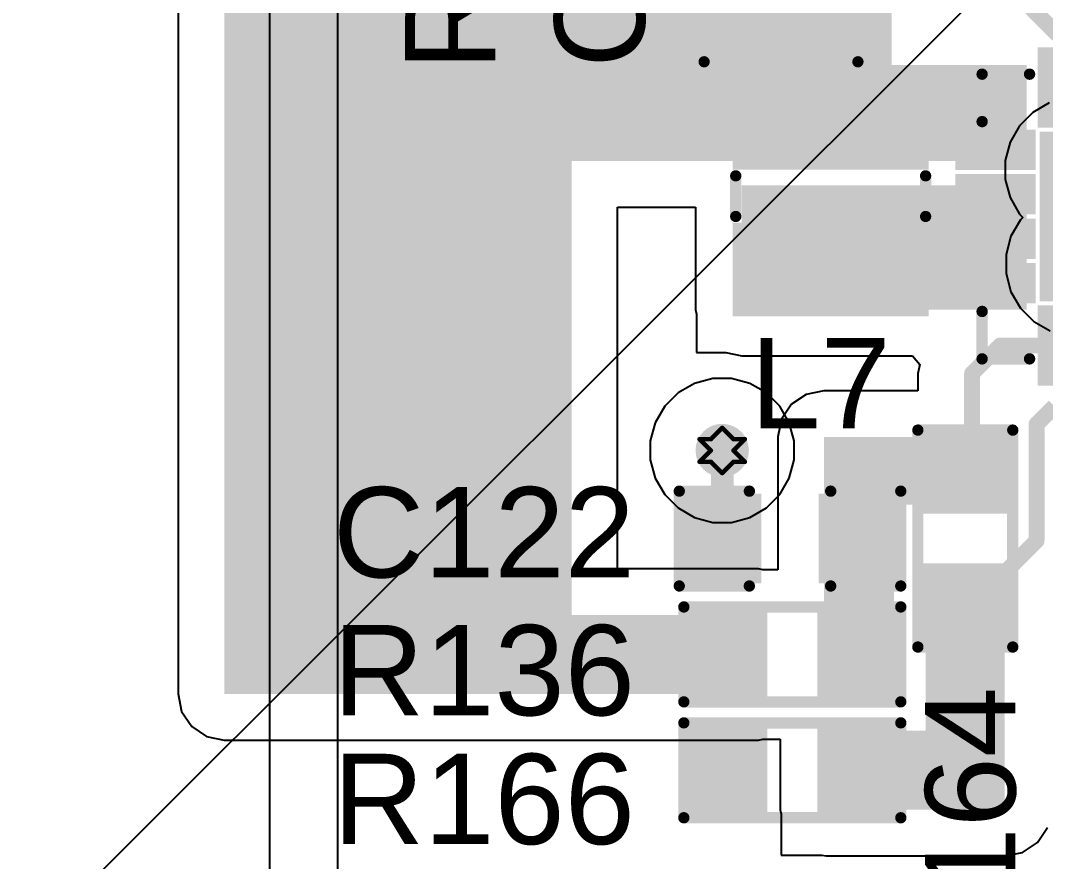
# Model space of a CAD drawing. Header units: inches. Extents: x -3 to 5437, y -3 to 5435.
# Drawn here: x 47.67 to 59.19, y 51.69 to 61.14 of the extents above; entities that cross this region are included whole.
import ezdxf

# ---------------------------------------------------------------- set-up
doc = ezdxf.new("R2010")
doc.units = ezdxf.units.IN
for name, color, linetype in [('Bottom Layer', 5, 'Continuous'), ('Bottom Solder', 6, 'Continuous'), ('Drill Drawing', 1, 'Continuous'), ('GND', 16, 'Continuous'), ('PWR', 76, 'Continuous'), ('Top Layer', 1, 'Continuous'), ('Top Overlay', 2, 'Continuous'), ('Top Paste', 8, 'Continuous'), ('Top Solder', 216, 'Continuous'), ('Via Holes', 16, 'Continuous')]:
    doc.layers.add(name, color=color, linetype=linetype)
doc.styles.add('Arial', font='', dxfattribs={"height": 0.2})
doc.styles.get('Arial').set_extended_font_data('Arial')

# ---------------------------------------------------------------- blocks, each defined once
blk = doc.blocks.new('C___0805_17')
at = {"layer": 'Top Layer'}
for points in [[(-1.524, 0.762), (-0.508, 0.762), (-0.508, -0.762), (-1.524, -0.762)], [(0.508, 0.762), (1.524, 0.762), (1.524, -0.762), (0.508, -0.762)]]:
    blk.add_hatch(color=1, dxfattribs=at).paths.add_polyline_path(points)
at = {"layer": 'Top Paste'}
for points in [[(-1.524, 0.762), (-0.508, 0.762), (-0.508, -0.762), (-1.524, -0.762)], [(0.508, 0.762), (1.524, 0.762), (1.524, -0.762), (0.508, -0.762)]]:
    blk.add_hatch(color=8, dxfattribs=at).paths.add_polyline_path(points)
at = {"layer": 'Top Solder'}
for points in [[(-1.594, 0.832), (-0.438, 0.832), (-0.438, -0.832), (-1.594, -0.832)], [(0.438, 0.832), (1.594, 0.832), (1.594, -0.832), (0.438, -0.832)]]:
    blk.add_hatch(color=216, dxfattribs=at).paths.add_polyline_path(points)
at = {"layer": 'Top Overlay'}
for points in [[(-1.626, -0.864, 0.127, 0.127, 0), (-1.626, 0.864, 0.127, 0.127, 0)], [(-0.61, 0.864, 0.127, 0.127, 0), (-1.626, 0.864, 0.127, 0.127, 0)], [(1.626, 0.864, 0.127, 0.127, 0), (0.61, 0.864, 0.127, 0.127, 0)], [(1.626, -0.864, 0.127, 0.127, 0), (1.626, 0.864, 0.127, 0.127, 0)], [(-0.61, -0.864, 0.127, 0.127, 0), (-1.626, -0.864, 0.127, 0.127, 0)], [(1.626, -0.864, 0.127, 0.127, 0), (0.61, -0.864, 0.127, 0.127, 0)]]:
    blk.add_lwpolyline(points, format="xyseb", dxfattribs=at)
for points in [[(-1.657, 0.864, 0.0635, 0.0635, 1), (-1.594, 0.864, 0.0635, 0.0635, 1)], [(-1.657, 0.864, 0.0635, 0.0635, 1), (-1.594, 0.864, 0.0635, 0.0635, 1)], [(-0.641, 0.864, 0.0635, 0.0635, 1), (-0.578, 0.864, 0.0635, 0.0635, 1)], [(0.578, 0.864, 0.0635, 0.0635, 1), (0.641, 0.864, 0.0635, 0.0635, 1)], [(1.594, 0.864, 0.0635, 0.0635, 1), (1.657, 0.864, 0.0635, 0.0635, 1)], [(1.594, 0.864, 0.0635, 0.0635, 1), (1.657, 0.864, 0.0635, 0.0635, 1)], [(-1.657, -0.864, 0.0635, 0.0635, 1), (-1.594, -0.864, 0.0635, 0.0635, 1)], [(-1.657, -0.864, 0.0635, 0.0635, 1), (-1.594, -0.864, 0.0635, 0.0635, 1)], [(-0.641, -0.864, 0.0635, 0.0635, 1), (-0.578, -0.864, 0.0635, 0.0635, 1)], [(0.578, -0.864, 0.0635, 0.0635, 1), (0.641, -0.864, 0.0635, 0.0635, 1)], [(1.594, -0.864, 0.0635, 0.0635, 1), (1.657, -0.864, 0.0635, 0.0635, 1)], [(1.594, -0.864, 0.0635, 0.0635, 1), (1.657, -0.864, 0.0635, 0.0635, 1)]]:
    blk.add_lwpolyline(points, format="xyseb", close=True, dxfattribs=at)
blk = doc.blocks.new('16_QFN__3_3___18')
at = {"layer": 'Top Layer'}
for points in [[(-0.875, 1.8), (-0.625, 1.8), (-0.625, 1.1), (-0.875, 1.1)], [(-0.375, 1.8), (-0.125, 1.8), (-0.125, 1.1), (-0.375, 1.1)], [(0.125, 1.8), (0.375, 1.8), (0.375, 1.1), (0.125, 1.1)], [(0.625, 1.8), (0.875, 1.8), (0.875, 1.1), (0.625, 1.1)], [(-1.1, 0.875), (-1.1, 0.625), (-1.8, 0.625), (-1.8, 0.875)], [(-0.85, 0.85), (0.85, 0.85), (0.85, -0.85), (-0.85, -0.85)], [(1.8, 0.875), (1.8, 0.625), (1.1, 0.625), (1.1, 0.875)], [(-1.1, 0.375), (-1.1, 0.125), (-1.8, 0.125), (-1.8, 0.375)], [(1.8, 0.375), (1.8, 0.125), (1.1, 0.125), (1.1, 0.375)], [(-1.1, -0.125), (-1.1, -0.375), (-1.8, -0.375), (-1.8, -0.125)], [(1.8, -0.125), (1.8, -0.375), (1.1, -0.375), (1.1, -0.125)], [(-1.1, -0.625), (-1.1, -0.875), (-1.8, -0.875), (-1.8, -0.625)], [(1.8, -0.625), (1.8, -0.875), (1.1, -0.875), (1.1, -0.625)], [(-0.875, -1.1), (-0.625, -1.1), (-0.625, -1.8), (-0.875, -1.8)], [(-0.375, -1.1), (-0.125, -1.1), (-0.125, -1.8), (-0.375, -1.8)], [(0.125, -1.1), (0.375, -1.1), (0.375, -1.8), (0.125, -1.8)], [(0.625, -1.1), (0.875, -1.1), (0.875, -1.8), (0.625, -1.8)]]:
    blk.add_hatch(color=1, dxfattribs=at).paths.add_polyline_path(points)
at = {"layer": 'Top Paste'}
for points in [[(-0.875, 1.8), (-0.625, 1.8), (-0.625, 1.1), (-0.875, 1.1)], [(-0.375, 1.8), (-0.125, 1.8), (-0.125, 1.1), (-0.375, 1.1)], [(0.125, 1.8), (0.375, 1.8), (0.375, 1.1), (0.125, 1.1)], [(0.625, 1.8), (0.875, 1.8), (0.875, 1.1), (0.625, 1.1)], [(-1.1, 0.875), (-1.1, 0.625), (-1.8, 0.625), (-1.8, 0.875)], [(-0.85, 0.85), (0.85, 0.85), (0.85, -0.85), (-0.85, -0.85)], [(1.8, 0.875), (1.8, 0.625), (1.1, 0.625), (1.1, 0.875)], [(-1.1, 0.375), (-1.1, 0.125), (-1.8, 0.125), (-1.8, 0.375)], [(1.8, 0.375), (1.8, 0.125), (1.1, 0.125), (1.1, 0.375)], [(-1.1, -0.125), (-1.1, -0.375), (-1.8, -0.375), (-1.8, -0.125)], [(1.8, -0.125), (1.8, -0.375), (1.1, -0.375), (1.1, -0.125)], [(-1.1, -0.625), (-1.1, -0.875), (-1.8, -0.875), (-1.8, -0.625)], [(1.8, -0.625), (1.8, -0.875), (1.1, -0.875), (1.1, -0.625)], [(-0.875, -1.1), (-0.625, -1.1), (-0.625, -1.8), (-0.875, -1.8)], [(-0.375, -1.1), (-0.125, -1.1), (-0.125, -1.8), (-0.375, -1.8)], [(0.125, -1.1), (0.375, -1.1), (0.375, -1.8), (0.125, -1.8)], [(0.625, -1.1), (0.875, -1.1), (0.875, -1.8), (0.625, -1.8)]]:
    blk.add_hatch(color=8, dxfattribs=at).paths.add_polyline_path(points)
at = {"layer": 'Top Solder'}
for points in [[(-0.977, 1.902), (-0.523, 1.902), (-0.523, 0.998), (-0.977, 0.998)], [(-0.477, 1.902), (-0.023, 1.902), (-0.023, 0.998), (-0.477, 0.998)], [(0.023, 1.902), (0.477, 1.902), (0.477, 0.998), (0.023, 0.998)], [(0.523, 1.902), (0.977, 1.902), (0.977, 0.998), (0.523, 0.998)], [(-0.998, 0.977), (-0.998, 0.523), (-1.902, 0.523), (-1.902, 0.977)], [(-0.952, 0.952), (0.952, 0.952), (0.952, -0.952), (-0.952, -0.952)], [(1.902, 0.977), (1.902, 0.523), (0.998, 0.523), (0.998, 0.977)], [(-0.998, 0.477), (-0.998, 0.023), (-1.902, 0.023), (-1.902, 0.477)], [(1.902, 0.477), (1.902, 0.023), (0.998, 0.023), (0.998, 0.477)], [(-0.998, -0.023), (-0.998, -0.477), (-1.902, -0.477), (-1.902, -0.023)], [(1.902, -0.023), (1.902, -0.477), (0.998, -0.477), (0.998, -0.023)], [(-0.998, -0.523), (-0.998, -0.977), (-1.902, -0.977), (-1.902, -0.523)], [(1.902, -0.523), (1.902, -0.977), (0.998, -0.977), (0.998, -0.523)], [(-0.977, -0.998), (-0.523, -0.998), (-0.523, -1.902), (-0.977, -1.902)], [(-0.477, -0.998), (-0.023, -0.998), (-0.023, -1.902), (-0.477, -1.902)], [(0.023, -0.998), (0.477, -0.998), (0.477, -1.902), (0.023, -1.902)], [(0.523, -0.998), (0.977, -0.998), (0.977, -1.902), (0.523, -1.902)]]:
    blk.add_hatch(color=216, dxfattribs=at).paths.add_polyline_path(points)
at = {"layer": 'Top Overlay'}
for points in [[(-1.6, 1.067, 0.127, 0.127, 0), (-1.6, 1.6, 0.127, 0.127, 0)], [(-1.067, 1.6, 0.127, 0.127, 0), (-1.6, 1.6, 0.127, 0.127, 0)], [(1.6, 1.6, 0.127, 0.127, 0), (1.067, 1.6, 0.127, 0.127, 0)], [(1.6, 1.067, 0.127, 0.127, 0), (1.6, 1.6, 0.127, 0.127, 0)], [(-1.956, 0.762, 0.127, 0.127, 0), (-2.083, 0.889, 0.127, 0.127, 0)], [(-2.083, 0.635, 0.127, 0.127, 0), (-2.083, 0.889, 0.127, 0.127, 0)], [(-2.083, 0.635, 0.127, 0.127, 0), (-1.956, 0.762, 0.127, 0.127, 0)], [(-1.6, -1.6, 0.127, 0.127, 0), (-1.6, -1.067, 0.127, 0.127, 0)], [(1.6, -1.6, 0.127, 0.127, 0), (1.6, -1.067, 0.127, 0.127, 0)], [(-1.067, -1.6, 0.127, 0.127, 0), (-1.6, -1.6, 0.127, 0.127, 0)], [(1.6, -1.6, 0.127, 0.127, 0), (1.067, -1.6, 0.127, 0.127, 0)]]:
    blk.add_lwpolyline(points, format="xyseb", dxfattribs=at)
for points in [[(-1.632, 1.6, 0.0635, 0.0635, 1), (-1.568, 1.6, 0.0635, 0.0635, 1)], [(-1.632, 1.6, 0.0635, 0.0635, 1), (-1.568, 1.6, 0.0635, 0.0635, 1)], [(-1.099, 1.6, 0.0635, 0.0635, 1), (-1.035, 1.6, 0.0635, 0.0635, 1)], [(1.035, 1.6, 0.0635, 0.0635, 1), (1.099, 1.6, 0.0635, 0.0635, 1)], [(1.568, 1.6, 0.0635, 0.0635, 1), (1.632, 1.6, 0.0635, 0.0635, 1)], [(1.568, 1.6, 0.0635, 0.0635, 1), (1.632, 1.6, 0.0635, 0.0635, 1)], [(-1.632, 1.067, 0.0635, 0.0635, 1), (-1.568, 1.067, 0.0635, 0.0635, 1)], [(1.568, 1.067, 0.0635, 0.0635, 1), (1.632, 1.067, 0.0635, 0.0635, 1)], [(-2.115, 0.889, 0.0635, 0.0635, 1), (-2.051, 0.889, 0.0635, 0.0635, 1)], [(-2.115, 0.889, 0.0635, 0.0635, 1), (-2.051, 0.889, 0.0635, 0.0635, 1)], [(-1.988, 0.762, 0.0635, 0.0635, 1), (-1.924, 0.762, 0.0635, 0.0635, 1)], [(-1.988, 0.762, 0.0635, 0.0635, 1), (-1.924, 0.762, 0.0635, 0.0635, 1)], [(-2.115, 0.635, 0.0635, 0.0635, 1), (-2.051, 0.635, 0.0635, 0.0635, 1)], [(-2.115, 0.635, 0.0635, 0.0635, 1), (-2.051, 0.635, 0.0635, 0.0635, 1)], [(-1.632, -1.067, 0.0635, 0.0635, 1), (-1.568, -1.067, 0.0635, 0.0635, 1)], [(1.568, -1.067, 0.0635, 0.0635, 1), (1.632, -1.067, 0.0635, 0.0635, 1)], [(-1.632, -1.6, 0.0635, 0.0635, 1), (-1.568, -1.6, 0.0635, 0.0635, 1)], [(-1.632, -1.6, 0.0635, 0.0635, 1), (-1.568, -1.6, 0.0635, 0.0635, 1)], [(-1.099, -1.6, 0.0635, 0.0635, 1), (-1.035, -1.6, 0.0635, 0.0635, 1)], [(1.035, -1.6, 0.0635, 0.0635, 1), (1.099, -1.6, 0.0635, 0.0635, 1)], [(1.568, -1.6, 0.0635, 0.0635, 1), (1.632, -1.6, 0.0635, 0.0635, 1)], [(1.568, -1.6, 0.0635, 0.0635, 1), (1.632, -1.6, 0.0635, 0.0635, 1)]]:
    blk.add_lwpolyline(points, format="xyseb", close=True, dxfattribs=at)
blk = doc.blocks.new('R___0603_20')
at = {"layer": 'Top Layer'}
for points in [[(-0.381, 0.4445), (-0.381, -0.4445), (-1.143, -0.4445), (-1.143, 0.4445)], [(1.143, 0.4445), (1.143, -0.4445), (0.381, -0.4445), (0.381, 0.4445)]]:
    blk.add_hatch(color=1, dxfattribs=at).paths.add_polyline_path(points)
at = {"layer": 'Top Paste'}
for points in [[(-0.381, 0.4445), (-0.381, -0.4445), (-1.143, -0.4445), (-1.143, 0.4445)], [(1.143, 0.4445), (1.143, -0.4445), (0.381, -0.4445), (0.381, 0.4445)]]:
    blk.add_hatch(color=8, dxfattribs=at).paths.add_polyline_path(points)
at = {"layer": 'Top Solder'}
for points in [[(-0.2794, 0.5461), (-0.2794, -0.5461), (-1.2446, -0.5461), (-1.2446, 0.5461)], [(1.2446, 0.5461), (1.2446, -0.5461), (0.2794, -0.5461), (0.2794, 0.5461)]]:
    blk.add_hatch(color=216, dxfattribs=at).paths.add_polyline_path(points)
at = {"layer": 'Top Overlay'}
for points in [[(-1.2192, -0.5334, 0.127, 0.127, 0), (-1.2192, 0.5334, 0.127, 0.127, 0)], [(-1.2192, 0.5334, 0.127, 0.127, 0), (1.2192, 0.5334, 0.127, 0.127, 0)], [(1.2192, -0.5334, 0.127, 0.127, 0), (1.2192, 0.5334, 0.127, 0.127, 0)], [(-1.2192, -0.5334, 0.127, 0.127, 0), (1.2192, -0.5334, 0.127, 0.127, 0)]]:
    blk.add_lwpolyline(points, format="xyseb", dxfattribs=at)
for points in [[(-1.25095, 0.5334, 0.0635, 0.0635, 1), (-1.18745, 0.5334, 0.0635, 0.0635, 1)], [(-1.25095, 0.5334, 0.0635, 0.0635, 1), (-1.18745, 0.5334, 0.0635, 0.0635, 1)], [(1.18745, 0.5334, 0.0635, 0.0635, 1), (1.25095, 0.5334, 0.0635, 0.0635, 1)], [(1.18745, 0.5334, 0.0635, 0.0635, 1), (1.25095, 0.5334, 0.0635, 0.0635, 1)], [(-1.25095, -0.5334, 0.0635, 0.0635, 1), (-1.18745, -0.5334, 0.0635, 0.0635, 1)], [(-1.25095, -0.5334, 0.0635, 0.0635, 1), (-1.18745, -0.5334, 0.0635, 0.0635, 1)], [(1.18745, -0.5334, 0.0635, 0.0635, 1), (1.25095, -0.5334, 0.0635, 0.0635, 1)], [(1.18745, -0.5334, 0.0635, 0.0635, 1), (1.25095, -0.5334, 0.0635, 0.0635, 1)]]:
    blk.add_lwpolyline(points, format="xyseb", close=True, dxfattribs=at)
blk = doc.blocks.new('R___0603_22')
at = {"layer": 'Top Layer'}
for points in [[(-0.381, 0.4445), (-0.381, -0.4445), (-1.143, -0.4445), (-1.143, 0.4445)], [(1.143, 0.4445), (1.143, -0.4445), (0.381, -0.4445), (0.381, 0.4445)]]:
    blk.add_hatch(color=1, dxfattribs=at).paths.add_polyline_path(points)
at = {"layer": 'Top Paste'}
for points in [[(-0.381, 0.4445), (-0.381, -0.4445), (-1.143, -0.4445), (-1.143, 0.4445)], [(1.143, 0.4445), (1.143, -0.4445), (0.381, -0.4445), (0.381, 0.4445)]]:
    blk.add_hatch(color=8, dxfattribs=at).paths.add_polyline_path(points)
at = {"layer": 'Top Solder'}
for points in [[(-0.2794, 0.5461), (-0.2794, -0.5461), (-1.2446, -0.5461), (-1.2446, 0.5461)], [(1.2446, 0.5461), (1.2446, -0.5461), (0.2794, -0.5461), (0.2794, 0.5461)]]:
    blk.add_hatch(color=216, dxfattribs=at).paths.add_polyline_path(points)
at = {"layer": 'Top Overlay'}
for points in [[(-1.2192, 0.5334, 0.127, 0.127, 0), (-1.2192, -0.5334, 0.127, 0.127, 0)], [(-1.2192, 0.5334, 0.127, 0.127, 0), (1.2192, 0.5334, 0.127, 0.127, 0)], [(1.2192, 0.5334, 0.127, 0.127, 0), (1.2192, -0.5334, 0.127, 0.127, 0)], [(-1.2192, -0.5334, 0.127, 0.127, 0), (1.2192, -0.5334, 0.127, 0.127, 0)]]:
    blk.add_lwpolyline(points, format="xyseb", dxfattribs=at)
for points in [[(-1.25095, 0.5334, 0.0635, 0.0635, 1), (-1.18745, 0.5334, 0.0635, 0.0635, 1)], [(-1.25095, 0.5334, 0.0635, 0.0635, 1), (-1.18745, 0.5334, 0.0635, 0.0635, 1)], [(1.18745, 0.5334, 0.0635, 0.0635, 1), (1.25095, 0.5334, 0.0635, 0.0635, 1)], [(1.18745, 0.5334, 0.0635, 0.0635, 1), (1.25095, 0.5334, 0.0635, 0.0635, 1)], [(-1.25095, -0.5334, 0.0635, 0.0635, 1), (-1.18745, -0.5334, 0.0635, 0.0635, 1)], [(-1.25095, -0.5334, 0.0635, 0.0635, 1), (-1.18745, -0.5334, 0.0635, 0.0635, 1)], [(1.18745, -0.5334, 0.0635, 0.0635, 1), (1.25095, -0.5334, 0.0635, 0.0635, 1)], [(1.18745, -0.5334, 0.0635, 0.0635, 1), (1.25095, -0.5334, 0.0635, 0.0635, 1)]]:
    blk.add_lwpolyline(points, format="xyseb", close=True, dxfattribs=at)
blk = doc.blocks.new('R___0603_26')
at = {"layer": 'Top Layer'}
for points in [[(-0.381, 0.4445), (-0.381, -0.4445), (-1.143, -0.4445), (-1.143, 0.4445)], [(1.143, 0.4445), (1.143, -0.4445), (0.381, -0.4445), (0.381, 0.4445)]]:
    blk.add_hatch(color=1, dxfattribs=at).paths.add_polyline_path(points)
at = {"layer": 'Top Paste'}
for points in [[(-0.381, 0.4445), (-0.381, -0.4445), (-1.143, -0.4445), (-1.143, 0.4445)], [(1.143, 0.4445), (1.143, -0.4445), (0.381, -0.4445), (0.381, 0.4445)]]:
    blk.add_hatch(color=8, dxfattribs=at).paths.add_polyline_path(points)
at = {"layer": 'Top Solder'}
for points in [[(-0.2794, 0.5461), (-0.2794, -0.5461), (-1.2446, -0.5461), (-1.2446, 0.5461)], [(1.2446, 0.5461), (1.2446, -0.5461), (0.2794, -0.5461), (0.2794, 0.5461)]]:
    blk.add_hatch(color=216, dxfattribs=at).paths.add_polyline_path(points)
at = {"layer": 'Top Overlay'}
for points in [[(-1.2192, 0.5334, 0.127, 0.127, 0), (-1.2192, -0.5334, 0.127, 0.127, 0)], [(1.2192, 0.5334, 0.127, 0.127, 0), (-1.2192, 0.5334, 0.127, 0.127, 0)], [(1.2192, 0.5334, 0.127, 0.127, 0), (1.2192, -0.5334, 0.127, 0.127, 0)], [(1.2192, -0.5334, 0.127, 0.127, 0), (-1.2192, -0.5334, 0.127, 0.127, 0)]]:
    blk.add_lwpolyline(points, format="xyseb", dxfattribs=at)
for points in [[(-1.25095, 0.5334, 0.0635, 0.0635, 1), (-1.18745, 0.5334, 0.0635, 0.0635, 1)], [(-1.25095, 0.5334, 0.0635, 0.0635, 1), (-1.18745, 0.5334, 0.0635, 0.0635, 1)], [(1.18745, 0.5334, 0.0635, 0.0635, 1), (1.25095, 0.5334, 0.0635, 0.0635, 1)], [(1.18745, 0.5334, 0.0635, 0.0635, 1), (1.25095, 0.5334, 0.0635, 0.0635, 1)], [(-1.25095, -0.5334, 0.0635, 0.0635, 1), (-1.18745, -0.5334, 0.0635, 0.0635, 1)], [(-1.25095, -0.5334, 0.0635, 0.0635, 1), (-1.18745, -0.5334, 0.0635, 0.0635, 1)], [(1.18745, -0.5334, 0.0635, 0.0635, 1), (1.25095, -0.5334, 0.0635, 0.0635, 1)], [(1.18745, -0.5334, 0.0635, 0.0635, 1), (1.25095, -0.5334, 0.0635, 0.0635, 1)]]:
    blk.add_lwpolyline(points, format="xyseb", close=True, dxfattribs=at)
blk = doc.blocks.new('I________1008_29')
at = {"layer": 'Top Layer'}
for points in [[(-1.25, 1), (-0.4, 1), (-0.4, -1), (-1.25, -1)], [(0.4, 1), (1.25, 1), (1.25, -1), (0.4, -1)]]:
    blk.add_hatch(color=1, dxfattribs=at).paths.add_polyline_path(points)
at = {"layer": 'Top Paste'}
for points in [[(-1.25, 1), (-0.4, 1), (-0.4, -1), (-1.25, -1)], [(0.4, 1), (1.25, 1), (1.25, -1), (0.4, -1)]]:
    blk.add_hatch(color=8, dxfattribs=at).paths.add_polyline_path(points)
at = {"layer": 'Top Solder'}
for points in [[(-1.352, 1.102), (-0.298, 1.102), (-0.298, -1.102), (-1.352, -1.102)], [(0.298, 1.102), (1.352, 1.102), (1.352, -1.102), (0.298, -1.102)]]:
    blk.add_hatch(color=216, dxfattribs=at).paths.add_polyline_path(points)
at = {"layer": 'Top Overlay'}
for points in [[(0.229, 1.067, 0.127, 0.127, 0), (-0.229, 1.067, 0.127, 0.127, 0)], [(0.229, -1.067, 0.127, 0.127, 0), (-0.229, -1.067, 0.127, 0.127, 0)]]:
    blk.add_lwpolyline(points, format="xyseb", dxfattribs=at)
for points in [[(-0.26, 1.067, 0.0635, 0.0635, 1), (-0.197, 1.067, 0.0635, 0.0635, 1)], [(0.197, 1.067, 0.0635, 0.0635, 1), (0.26, 1.067, 0.0635, 0.0635, 1)], [(-0.26, -1.067, 0.0635, 0.0635, 1), (-0.197, -1.067, 0.0635, 0.0635, 1)], [(0.197, -1.067, 0.0635, 0.0635, 1), (0.26, -1.067, 0.0635, 0.0635, 1)]]:
    blk.add_lwpolyline(points, format="xyseb", close=True, dxfattribs=at)
blk = doc.blocks.new('C___0603_33')
at = {"layer": 'Top Layer'}
for points in [[(-0.381, 0.445), (-0.381, -0.445), (-1.143, -0.445), (-1.143, 0.445)], [(1.143, 0.445), (1.143, -0.445), (0.381, -0.445), (0.381, 0.445)]]:
    blk.add_hatch(color=1, dxfattribs=at).paths.add_polyline_path(points)
at = {"layer": 'Top Paste'}
for points in [[(-0.381, 0.445), (-0.381, -0.445), (-1.143, -0.445), (-1.143, 0.445)], [(1.143, 0.445), (1.143, -0.445), (0.381, -0.445), (0.381, 0.445)]]:
    blk.add_hatch(color=8, dxfattribs=at).paths.add_polyline_path(points)
at = {"layer": 'Top Solder'}
for points in [[(-0.321, 0.504), (-0.321, -0.504), (-1.203, -0.504), (-1.203, 0.504)], [(1.203, 0.504), (1.203, -0.504), (0.321, -0.504), (0.321, 0.504)]]:
    blk.add_hatch(color=216, dxfattribs=at).paths.add_polyline_path(points)
at = {"layer": 'Top Overlay'}
for points in [[(-1.245, -0.533, 0.127, 0.127, 0), (-1.245, 0.533, 0.127, 0.127, 0)], [(-1.245, 0.533, 0.127, 0.127, 0), (-0.457, 0.533, 0.127, 0.127, 0)], [(0.457, 0.533, 0.127, 0.127, 0), (1.245, 0.533, 0.127, 0.127, 0)], [(1.245, -0.533, 0.127, 0.127, 0), (1.245, 0.533, 0.127, 0.127, 0)], [(-1.245, -0.533, 0.127, 0.127, 0), (-0.457, -0.533, 0.127, 0.127, 0)], [(0.457, -0.533, 0.127, 0.127, 0), (1.245, -0.533, 0.127, 0.127, 0)]]:
    blk.add_lwpolyline(points, format="xyseb", dxfattribs=at)
for points in [[(-1.276, 0.533, 0.0635, 0.0635, 1), (-1.213, 0.533, 0.0635, 0.0635, 1)], [(-1.276, 0.533, 0.0635, 0.0635, 1), (-1.213, 0.533, 0.0635, 0.0635, 1)], [(-0.489, 0.533, 0.0635, 0.0635, 1), (-0.425, 0.533, 0.0635, 0.0635, 1)], [(0.425, 0.533, 0.0635, 0.0635, 1), (0.489, 0.533, 0.0635, 0.0635, 1)], [(1.213, 0.533, 0.0635, 0.0635, 1), (1.276, 0.533, 0.0635, 0.0635, 1)], [(1.213, 0.533, 0.0635, 0.0635, 1), (1.276, 0.533, 0.0635, 0.0635, 1)], [(-1.276, -0.533, 0.0635, 0.0635, 1), (-1.213, -0.533, 0.0635, 0.0635, 1)], [(-1.276, -0.533, 0.0635, 0.0635, 1), (-1.213, -0.533, 0.0635, 0.0635, 1)], [(-0.489, -0.533, 0.0635, 0.0635, 1), (-0.425, -0.533, 0.0635, 0.0635, 1)], [(0.425, -0.533, 0.0635, 0.0635, 1), (0.489, -0.533, 0.0635, 0.0635, 1)], [(1.213, -0.533, 0.0635, 0.0635, 1), (1.276, -0.533, 0.0635, 0.0635, 1)], [(1.213, -0.533, 0.0635, 0.0635, 1), (1.276, -0.533, 0.0635, 0.0635, 1)]]:
    blk.add_lwpolyline(points, format="xyseb", close=True, dxfattribs=at)

msp = doc.modelspace()

# ---------------------------------------------------------------- hatches: boundary and pattern name
at = {"layer": 'Bottom Layer'}
h = msp.add_hatch(color=5, dxfattribs=at)
edge = h.paths.add_edge_path()
edge.add_arc((55.558, 56.311), 0.3, 0, 360)
at = {"layer": 'Bottom Solder'}
h = msp.add_hatch(color=6, dxfattribs=at)
edge = h.paths.add_edge_path()
edge.add_arc((55.558, 56.311), 0.15, 0, 360)
at = {"layer": 'GND'}
h = msp.add_hatch(color=16, dxfattribs=at)
edge = h.paths.add_edge_path()
edge.add_arc((55.558, 56.311), 0.3, 0, 360)
at = {"layer": 'PWR'}
h = msp.add_hatch(color=76, dxfattribs=at)
edge = h.paths.add_edge_path()
edge.add_arc((55.558, 56.311), 0.3, 0, 360)
at = {"layer": 'Top Layer'}
for points in [[(49.962, 53.574), (53.865, 53.574), (53.865, 71.429), (49.962, 71.429)], [(50.866, 59.57), (57.463, 59.57), (57.463, 61.798), (50.866, 61.798)], [(50.866, 59.566), (58.979, 59.566), (58.979, 60.644), (50.866, 60.644)], [(55.777, 57.894), (58.979, 57.894), (58.979, 59.291), (55.777, 59.291)], [(56.701, 53.574), (57.489, 53.574), (57.489, 56.464), (56.701, 56.464)], [(56.701, 55.702), (58.734, 55.702), (58.734, 56.464), (56.701, 56.464)], [(57.845, 52.272), (58.734, 52.272), (58.734, 54.94), (57.845, 54.94)], [(50.866, 53.574), (55.965, 53.574), (55.965, 54.463), (50.866, 54.463)], [(56.727, 52.272), (58.734, 52.272), (58.734, 53.161), (56.727, 53.161)]]:
    msp.add_hatch(color=1, dxfattribs=at).paths.add_polyline_path(points)
h = msp.add_hatch(color=1, dxfattribs=at)
edge = h.paths.add_edge_path()
edge.add_arc((55.558, 56.311), 0.3, 0, 360)
at = {"layer": 'Top Solder'}
h = msp.add_hatch(color=216, dxfattribs=at)
edge = h.paths.add_edge_path()
edge.add_arc((55.558, 56.311), 0.15, 0, 360)
at = {"layer": 'Via Holes'}
h = msp.add_hatch(color=7, dxfattribs=at)
edge = h.paths.add_edge_path()
edge.add_arc((55.558, 56.311), 0.15, 0, 360)

# ---------------------------------------------------------------- linework, layer by layer
at = {"layer": 'Bottom Solder'}
msp.add_line((0.338, 3.382), (5436.901, 5435.166), dxfattribs=at)
at = {"layer": 'Drill Drawing'}
for points in [[(55.431, 56.438, 0.0508, 0.0508, 0), (55.558, 56.565, 0.0508, 0.0508, 0)], [(55.558, 56.565, 0.0508, 0.0508, 0), (55.685, 56.438, 0.0508, 0.0508, 0)], [(55.304, 56.438, 0.0508, 0.0508, 0), (55.431, 56.311, 0.0508, 0.0508, 0)], [(55.304, 56.438, 0.0508, 0.0508, 0), (55.431, 56.438, 0.0508, 0.0508, 0)], [(55.685, 56.438, 0.0508, 0.0508, 0), (55.812, 56.438, 0.0508, 0.0508, 0)], [(55.685, 56.311, 0.0508, 0.0508, 0), (55.812, 56.438, 0.0508, 0.0508, 0)], [(55.304, 56.184, 0.0508, 0.0508, 0), (55.431, 56.311, 0.0508, 0.0508, 0)], [(55.685, 56.311, 0.0508, 0.0508, 0), (55.812, 56.184, 0.0508, 0.0508, 0)], [(55.304, 56.184, 0.0508, 0.0508, 0), (55.431, 56.184, 0.0508, 0.0508, 0)], [(55.431, 56.184, 0.0508, 0.0508, 0), (55.558, 56.057, 0.0508, 0.0508, 0)], [(55.558, 56.057, 0.0508, 0.0508, 0), (55.685, 56.184, 0.0508, 0.0508, 0)], [(55.685, 56.184, 0.0508, 0.0508, 0), (55.812, 56.184, 0.0508, 0.0508, 0)]]:
    msp.add_lwpolyline(points, format="xyseb", dxfattribs=at)
for points in [[(55.545, 56.565, 0.0254, 0.0254, 1), (55.571, 56.565, 0.0254, 0.0254, 1)], [(55.545, 56.565, 0.0254, 0.0254, 1), (55.571, 56.565, 0.0254, 0.0254, 1)], [(55.291, 56.438, 0.0254, 0.0254, 1), (55.317, 56.438, 0.0254, 0.0254, 1)], [(55.291, 56.438, 0.0254, 0.0254, 1), (55.317, 56.438, 0.0254, 0.0254, 1)], [(55.418, 56.438, 0.0254, 0.0254, 1), (55.444, 56.438, 0.0254, 0.0254, 1)], [(55.418, 56.438, 0.0254, 0.0254, 1), (55.444, 56.438, 0.0254, 0.0254, 1)], [(55.672, 56.438, 0.0254, 0.0254, 1), (55.698, 56.438, 0.0254, 0.0254, 1)], [(55.672, 56.438, 0.0254, 0.0254, 1), (55.698, 56.438, 0.0254, 0.0254, 1)], [(55.799, 56.438, 0.0254, 0.0254, 1), (55.825, 56.438, 0.0254, 0.0254, 1)], [(55.799, 56.438, 0.0254, 0.0254, 1), (55.825, 56.438, 0.0254, 0.0254, 1)], [(55.418, 56.311, 0.0254, 0.0254, 1), (55.444, 56.311, 0.0254, 0.0254, 1)], [(55.418, 56.311, 0.0254, 0.0254, 1), (55.444, 56.311, 0.0254, 0.0254, 1)], [(55.672, 56.311, 0.0254, 0.0254, 1), (55.698, 56.311, 0.0254, 0.0254, 1)], [(55.672, 56.311, 0.0254, 0.0254, 1), (55.698, 56.311, 0.0254, 0.0254, 1)], [(55.291, 56.184, 0.0254, 0.0254, 1), (55.317, 56.184, 0.0254, 0.0254, 1)], [(55.291, 56.184, 0.0254, 0.0254, 1), (55.317, 56.184, 0.0254, 0.0254, 1)], [(55.418, 56.184, 0.0254, 0.0254, 1), (55.444, 56.184, 0.0254, 0.0254, 1)], [(55.418, 56.184, 0.0254, 0.0254, 1), (55.444, 56.184, 0.0254, 0.0254, 1)], [(55.672, 56.184, 0.0254, 0.0254, 1), (55.698, 56.184, 0.0254, 0.0254, 1)], [(55.672, 56.184, 0.0254, 0.0254, 1), (55.698, 56.184, 0.0254, 0.0254, 1)], [(55.799, 56.184, 0.0254, 0.0254, 1), (55.825, 56.184, 0.0254, 0.0254, 1)], [(55.799, 56.184, 0.0254, 0.0254, 1), (55.825, 56.184, 0.0254, 0.0254, 1)], [(55.545, 56.057, 0.0254, 0.0254, 1), (55.571, 56.057, 0.0254, 0.0254, 1)], [(55.545, 56.057, 0.0254, 0.0254, 1), (55.571, 56.057, 0.0254, 0.0254, 1)]]:
    msp.add_lwpolyline(points, format="xyseb", close=True, dxfattribs=at)
at = {"layer": 'PWR'}
for p, q in [((50.47, 66.062), (50.47, 32.233)), ((51.238, 32.551), (51.238, 66.062)), ((59.234, 60.218), (59.05, 60.111)), ((59.05, 60.111), (58.899, 59.961)), ((58.899, 59.961), (58.793, 59.777)), ((58.793, 59.777), (58.738, 59.571)), ((58.738, 59.571), (58.738, 59.358)), ((58.738, 59.358), (58.793, 59.153)), ((58.793, 59.153), (58.899, 58.969)), ((58.909, 58.904), (58.803, 58.72)), ((58.899, 58.969), (58.937, 58.931)), ((58.937, 58.931), (58.909, 58.904)), ((58.803, 58.72), (58.748, 58.514)), ((58.748, 58.514), (58.748, 58.302)), ((58.748, 58.302), (58.803, 58.096)), ((58.803, 58.096), (58.909, 57.912)), ((58.909, 57.912), (59.06, 57.761)), ((59.06, 57.761), (59.244, 57.655)), ((55.246, 57.064), (55.062, 56.958)), ((55.452, 57.119), (55.246, 57.064)), ((55.664, 57.119), (55.452, 57.119)), ((55.87, 57.064), (55.664, 57.119)), ((56.054, 56.958), (55.87, 57.064)), ((55.062, 56.958), (54.912, 56.808)), ((56.205, 56.808), (56.054, 56.958)), ((54.912, 56.808), (54.805, 56.623)), ((56.311, 56.623), (56.205, 56.808)), ((54.805, 56.623), (54.75, 56.418)), ((56.366, 56.418), (56.311, 56.623)), ((54.75, 56.418), (54.75, 56.205)), ((56.366, 56.205), (56.366, 56.418)), ((54.75, 56.205), (54.805, 56)), ((56.311, 56), (56.366, 56.205)), ((54.805, 56), (54.912, 55.815)), ((56.205, 55.815), (56.311, 56)), ((54.912, 55.815), (55.062, 55.665)), ((56.054, 55.665), (56.205, 55.815)), ((55.062, 55.665), (55.246, 55.558)), ((55.87, 55.558), (56.054, 55.665)), ((55.246, 55.558), (55.452, 55.503)), ((55.664, 55.503), (55.87, 55.558)), ((55.452, 55.503), (55.664, 55.503))]:
    msp.add_line(p, q, dxfattribs=at)
at = {"layer": 'Top Layer'}
for p, q in [((49.444, 71.429), (49.444, 53.574)), ((54.383, 54.981), (54.383, 59.048)), ((54.383, 59.048), (55.259, 59.048)), ((55.259, 59.048), (55.259, 57.894)), ((55.259, 57.894), (55.269, 57.844)), ((55.269, 57.844), (55.269, 57.412)), ((55.269, 57.412), (55.6, 57.412)), ((55.6, 57.412), (55.777, 57.376)), ((55.777, 57.376), (57.697, 57.376)), ((57.697, 57.376), (57.778, 57.278)), ((57.778, 57.278), (57.758, 57.177)), ((57.758, 57.177), (57.758, 57.177)), ((57.758, 57.177), (57.758, 56.982)), ((56.503, 56.942), (56.335, 56.83)), ((56.701, 56.982), (56.503, 56.942)), ((57.758, 56.982), (56.701, 56.982)), ((56.335, 56.83), (56.223, 56.662)), ((56.223, 56.662), (56.183, 56.464)), ((56.183, 56.464), (56.183, 55.702)), ((56.183, 55.702), (56.183, 54.971)), ((55.965, 54.981), (54.383, 54.981)), ((56.015, 54.971), (55.965, 54.981)), ((56.183, 54.971), (56.015, 54.971)), ((49.444, 53.574), (49.483, 53.376)), ((49.483, 53.376), (49.596, 53.208)), ((49.596, 53.208), (49.764, 53.096)), ((49.764, 53.096), (49.962, 53.056)), ((49.962, 53.056), (55.965, 53.056)), ((55.965, 53.056), (56.015, 53.066)), ((56.015, 53.066), (56.209, 53.066)), ((56.209, 53.066), (56.209, 52.272)), ((56.209, 52.272), (56.219, 52.222)), ((56.219, 52.222), (56.219, 51.764)), ((59.101, 51.906), (59.213, 52.074)), ((58.933, 51.793), (59.101, 51.906)), ((56.219, 51.764), (56.676, 51.764)), ((56.676, 51.764), (56.727, 51.754)), ((56.727, 51.754), (58.734, 51.754)), ((58.734, 51.754), (58.933, 51.793))]:
    msp.add_line(p, q, dxfattribs=at)
for points in [[(58.594, 61.722, 0.178, 0.178, 0), (59.329, 60.986, 0.178, 0.178, 0)], [(51.926, 57.619, 0.508, 0.508, 0), (51.926, 60.129, 0.508, 0.508, 0)], [(51.926, 54.768, 0.508, 0.508, 0), (51.926, 60.129, 0.508, 0.508, 0)], [(58.366, 57.177, 0.178, 0.178, 0), (58.681, 57.491, 0.178, 0.178, 0)], [(58.681, 57.491, 0.178, 0.178, 0), (59.329, 57.491, 0.178, 0.178, 0)], [(58.366, 56.083, 0.178, 0.178, 0), (58.366, 57.177, 0.178, 0.178, 0)], [(59.091, 56.606, 0.178, 0.178, 0), (59.292, 56.807, 0.178, 0.178, 0)], [(59.091, 55.296, 0.178, 0.178, 0), (59.091, 56.606, 0.178, 0.178, 0)], [(55.558, 55.321, 0.254, 0.254, 0), (55.558, 56.311, 0.254, 0.254, 0)], [(58.353, 54.559, 0.178, 0.178, 0), (59.091, 55.296, 0.178, 0.178, 0)], [(51.926, 54.768, 0.508, 0.508, 0), (52.675, 54.019, 0.508, 0.508, 0)], [(58.29, 54.559, 0.178, 0.178, 0), (58.353, 54.559, 0.178, 0.178, 0)], [(52.675, 54.019, 0.508, 0.508, 0), (55.584, 54.019, 0.508, 0.508, 0)]]:
    msp.add_lwpolyline(points, format="xyseb", dxfattribs=at)
for points in [[(51.799, 60.129, 0.254, 0.254, 1), (52.053, 60.129, 0.254, 0.254, 1)], [(51.799, 60.129, 0.254, 0.254, 1), (52.053, 60.129, 0.254, 0.254, 1)], [(51.799, 57.619, 0.254, 0.254, 1), (52.053, 57.619, 0.254, 0.254, 1)], [(58.636, 57.491, 0.0889, 0.0889, 1), (58.725, 57.491, 0.0889, 0.0889, 1)], [(58.636, 57.491, 0.0889, 0.0889, 1), (58.725, 57.491, 0.0889, 0.0889, 1)], [(58.322, 57.177, 0.0889, 0.0889, 1), (58.411, 57.177, 0.0889, 0.0889, 1)], [(58.322, 57.177, 0.0889, 0.0889, 1), (58.411, 57.177, 0.0889, 0.0889, 1)], [(59.046, 56.606, 0.0889, 0.0889, 1), (59.135, 56.606, 0.0889, 0.0889, 1)], [(59.046, 56.606, 0.0889, 0.0889, 1), (59.135, 56.606, 0.0889, 0.0889, 1)], [(55.495, 56.311, 0.127, 0.127, 1), (55.622, 56.311, 0.127, 0.127, 1)], [(58.322, 56.083, 0.0889, 0.0889, 1), (58.411, 56.083, 0.0889, 0.0889, 1)], [(55.495, 55.321, 0.127, 0.127, 1), (55.622, 55.321, 0.127, 0.127, 1)], [(59.046, 55.296, 0.0889, 0.0889, 1), (59.135, 55.296, 0.0889, 0.0889, 1)], [(59.046, 55.296, 0.0889, 0.0889, 1), (59.135, 55.296, 0.0889, 0.0889, 1)], [(51.799, 54.768, 0.254, 0.254, 1), (52.053, 54.768, 0.254, 0.254, 1)], [(51.799, 54.768, 0.254, 0.254, 1), (52.053, 54.768, 0.254, 0.254, 1)], [(58.245, 54.559, 0.0889, 0.0889, 1), (58.334, 54.559, 0.0889, 0.0889, 1)], [(58.309, 54.559, 0.0889, 0.0889, 1), (58.398, 54.559, 0.0889, 0.0889, 1)], [(58.309, 54.559, 0.0889, 0.0889, 1), (58.398, 54.559, 0.0889, 0.0889, 1)], [(52.548, 54.019, 0.254, 0.254, 1), (52.802, 54.019, 0.254, 0.254, 1)], [(52.548, 54.019, 0.254, 0.254, 1), (52.802, 54.019, 0.254, 0.254, 1)], [(55.457, 54.019, 0.254, 0.254, 1), (55.711, 54.019, 0.254, 0.254, 1)]]:
    msp.add_lwpolyline(points, format="xyseb", close=True, dxfattribs=at)
at = {"layer": 'Top Solder'}
msp.add_line((0.338, 3.382), (5436.901, 5435.166), dxfattribs=at)

# ---------------------------------------------------------------- block references
for name, p, rotation in [('C___0805_17', (56.219, 62.306), 270), ('16_QFN__3_3___18', (60.079, 58.941), 270), ('I________1008_29', (56.777, 59.17), 270), ('R___0603_22', (58.29, 55.321), 90), ('R___0603_26', (56.346, 54.019), 180)]:
    msp.add_blockref(name, p, dxfattribs=dict(rotation=rotation))
for name, p in [('C___0603_33', (56.32, 55.321)), ('R___0603_20', (56.346, 52.716))]:
    msp.add_blockref(name, p)

# ---------------------------------------------------------------- texts
at = {"layer": 'Top Overlay', "style": 'Arial'}
for s, p in [('C116', (54.688, 60.613)), ('R163', (53.01, 60.58)), ('R164', (58.854, 50.261))]:
    msp.add_text(s, height=1.016, rotation=90, dxfattribs=at).set_placement(p)
for s, p in [('L7', (55.874, 56.56)), ('C122', (51.184, 54.884)), ('R136', (51.184, 53.334)), ('R166', (51.184, 51.886))]:
    msp.add_text(s, height=1.016, dxfattribs=at).set_placement(p)

doc.saveas('drawing.dxf')
